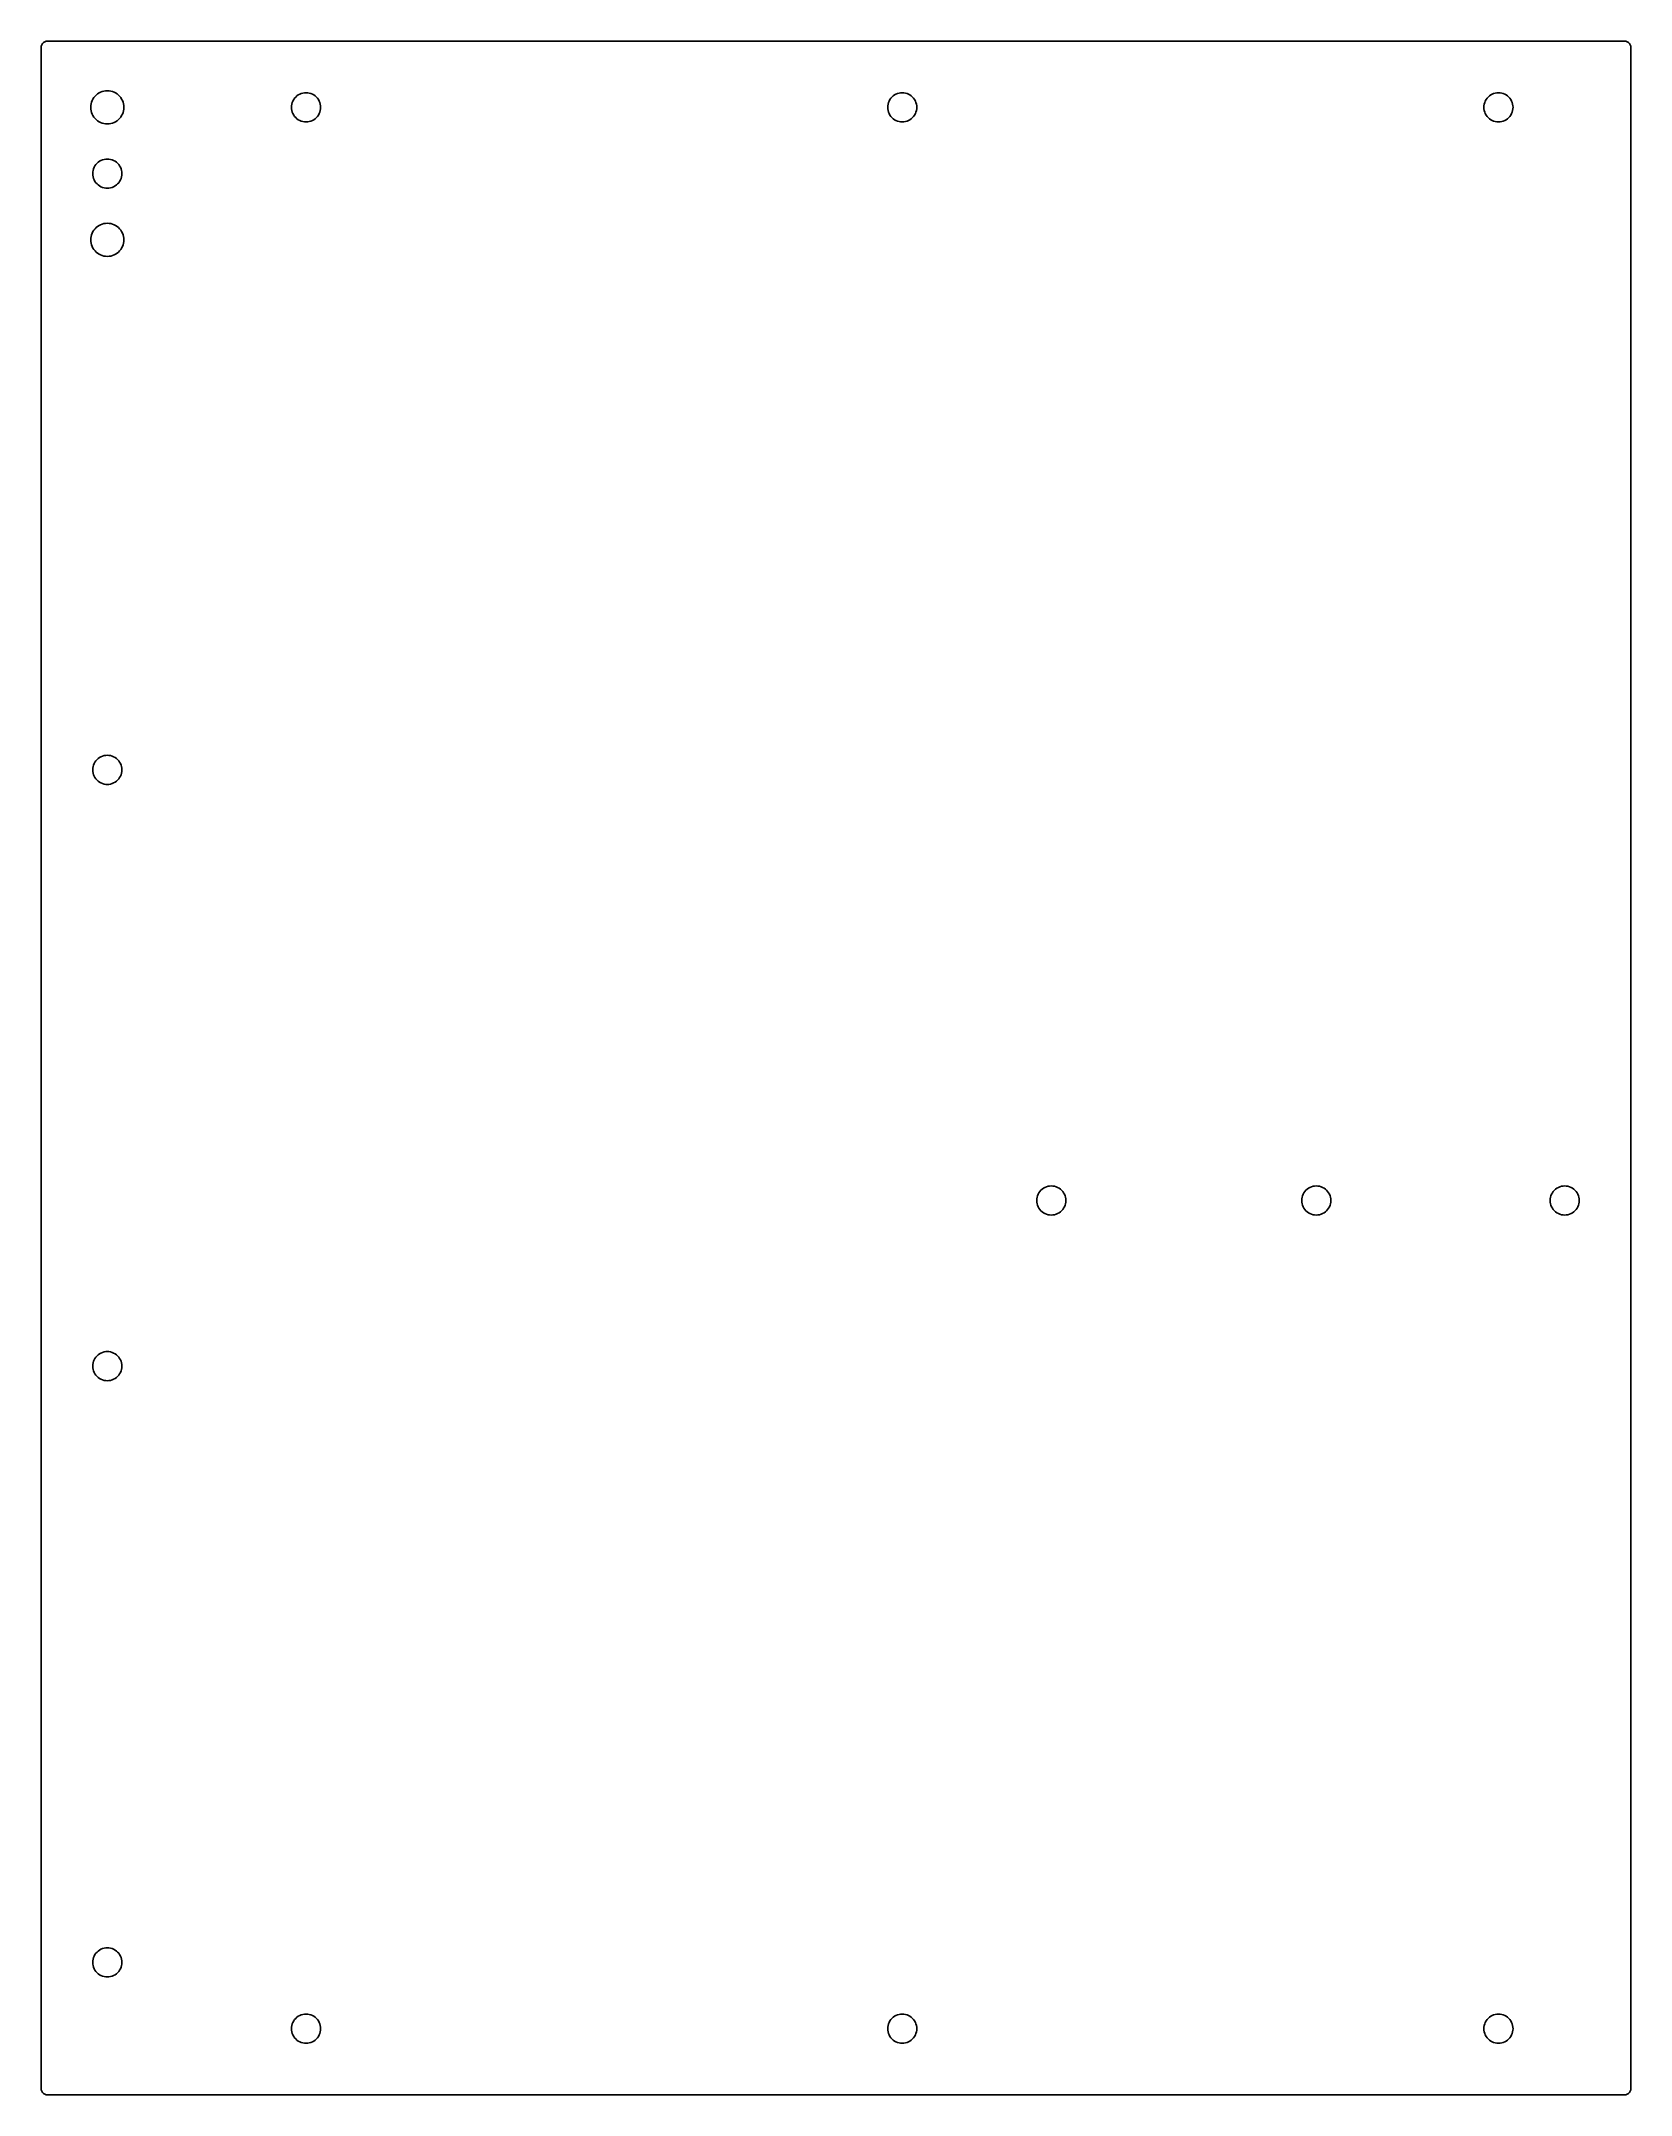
# Model space of a CAD drawing. Header units: metres. Extents: x -120 to 120, y -155 to 155.
import ezdxf

# ---------------------------------------------------------------- set-up
doc = ezdxf.new("R2010")
doc.units = ezdxf.units.M

msp = doc.modelspace()

# ---------------------------------------------------------------- linework, layer by layer
for p, q in [((-119, 155), (-119.223, 154.975)), ((119, 155), (-119, 155)), ((119.223, 154.975), (119, 155)), ((-119.975, 154.223), (-120, 154)), ((-120, 154), (-120, -154)), ((-119.901, 154.434), (-119.975, 154.223)), ((-119.782, 154.623), (-119.901, 154.434)), ((-119.623, 154.782), (-119.782, 154.623)), ((-119.434, 154.901), (-119.623, 154.782)), ((-119.223, 154.975), (-119.434, 154.901)), ((119.434, 154.901), (119.223, 154.975)), ((119.623, 154.782), (119.434, 154.901)), ((119.782, 154.623), (119.623, 154.782)), ((119.901, 154.434), (119.782, 154.623)), ((119.975, 154.223), (119.901, 154.434)), ((120, 154), (119.975, 154.223)), ((120, -154), (120, 154)), ((-112.445, 145.52), (-112.378, 145.773)), ((-112.378, 145.773), (-112.284, 146.017)), ((-112.284, 146.017), (-112.165, 146.25)), ((-112.165, 146.25), (-112.023, 146.469)), ((-112.023, 146.469), (-111.858, 146.673)), ((-111.858, 146.673), (-111.673, 146.858)), ((-111.673, 146.858), (-111.469, 147.023)), ((-111.469, 147.023), (-111.25, 147.165)), ((-111.25, 147.165), (-111.017, 147.284)), ((-111.017, 147.284), (-110.773, 147.378)), ((-110.773, 147.378), (-110.52, 147.445)), ((-110.52, 147.445), (-110.261, 147.486)), ((-110.261, 147.486), (-110, 147.5)), ((-110, 147.5), (-109.739, 147.486)), ((-109.739, 147.486), (-109.48, 147.445)), ((-109.48, 147.445), (-109.227, 147.378)), ((-109.227, 147.378), (-108.983, 147.284)), ((-108.983, 147.284), (-108.75, 147.165)), ((-108.75, 147.165), (-108.531, 147.023)), ((-108.531, 147.023), (-108.327, 146.858)), ((-108.327, 146.858), (-108.142, 146.673)), ((-108.142, 146.673), (-107.977, 146.469)), ((-107.977, 146.469), (-107.835, 146.25)), ((-107.835, 146.25), (-107.716, 146.017)), ((-107.716, 146.017), (-107.622, 145.773)), ((-107.622, 145.773), (-107.555, 145.52)), ((-82.1448, 145.49), (-82.0765, 145.727)), ((-82.0765, 145.727), (-81.9821, 145.955)), ((-81.9821, 145.955), (-81.8628, 146.17)), ((-81.8628, 146.17), (-81.72, 146.372)), ((-81.72, 146.372), (-81.5556, 146.556)), ((-81.5556, 146.556), (-81.3717, 146.72)), ((-81.3717, 146.72), (-81.1705, 146.863)), ((-81.1705, 146.863), (-80.9545, 146.982)), ((-80.9545, 146.982), (-80.7266, 147.077)), ((-80.7266, 147.077), (-80.4895, 147.145)), ((-80.4895, 147.145), (-80.2463, 147.186)), ((-80.2463, 147.186), (-80, 147.2)), ((-80, 147.2), (-79.7537, 147.186)), ((-79.7537, 147.186), (-79.5105, 147.145)), ((-79.5105, 147.145), (-79.2734, 147.077)), ((-79.2734, 147.077), (-79.0454, 146.982)), ((-79.0454, 146.982), (-78.8295, 146.863)), ((-78.8295, 146.863), (-78.6283, 146.72)), ((-78.6283, 146.72), (-78.4444, 146.556)), ((-78.4444, 146.556), (-78.28, 146.372)), ((-78.28, 146.372), (-78.1372, 146.17)), ((-78.1372, 146.17), (-78.0179, 145.955)), ((-78.0179, 145.955), (-77.9234, 145.727)), ((-77.9234, 145.727), (-77.8551, 145.49)), ((7.85515, 145.49), (7.92345, 145.727)), ((7.92345, 145.727), (8.01787, 145.955)), ((8.01787, 145.955), (8.13719, 146.17)), ((8.13719, 146.17), (8.27997, 146.372)), ((8.27997, 146.372), (8.44435, 146.556)), ((8.44435, 146.556), (8.62831, 146.72)), ((8.62831, 146.72), (8.82953, 146.863)), ((8.82953, 146.863), (9.04544, 146.982)), ((9.04544, 146.982), (9.27338, 147.077)), ((9.27338, 147.077), (9.51045, 147.145)), ((9.51045, 147.145), (9.75368, 147.186)), ((9.75368, 147.186), (10, 147.2)), ((10, 147.2), (10.2463, 147.186)), ((10.2463, 147.186), (10.4895, 147.145)), ((10.4895, 147.145), (10.7266, 147.077)), ((10.7266, 147.077), (10.9545, 146.982)), ((10.9545, 146.982), (11.1705, 146.863)), ((11.1705, 146.863), (11.3717, 146.72)), ((11.3717, 146.72), (11.5556, 146.556)), ((11.5556, 146.556), (11.72, 146.372)), ((11.72, 146.372), (11.8628, 146.17)), ((11.8628, 146.17), (11.9821, 145.955)), ((11.9821, 145.955), (12.0765, 145.727)), ((12.0765, 145.727), (12.1448, 145.49)), ((97.8551, 145.49), (97.9234, 145.727)), ((97.9234, 145.727), (98.0179, 145.955)), ((98.0179, 145.955), (98.1372, 146.17)), ((98.1372, 146.17), (98.28, 146.372)), ((98.28, 146.372), (98.4444, 146.556)), ((98.4444, 146.556), (98.6283, 146.72)), ((98.6283, 146.72), (98.8295, 146.863)), ((98.8295, 146.863), (99.0454, 146.982)), ((99.0454, 146.982), (99.2734, 147.077)), ((99.2734, 147.077), (99.5105, 147.145)), ((99.5105, 147.145), (99.7537, 147.186)), ((99.7537, 147.186), (100, 147.2)), ((100, 147.2), (100.246, 147.186)), ((100.246, 147.186), (100.49, 147.145)), ((100.49, 147.145), (100.727, 147.077)), ((100.727, 147.077), (100.955, 146.982)), ((100.955, 146.982), (101.17, 146.863)), ((101.17, 146.863), (101.372, 146.72)), ((101.372, 146.72), (101.556, 146.556)), ((101.556, 146.556), (101.72, 146.372)), ((101.72, 146.372), (101.863, 146.17)), ((101.863, 146.17), (101.982, 145.955)), ((101.982, 145.955), (102.077, 145.727)), ((102.077, 145.727), (102.145, 145.49)), ((-112.5, 145), (-112.486, 145.261)), ((-112.486, 144.739), (-112.5, 145)), ((-112.486, 145.261), (-112.445, 145.52)), ((-112.445, 144.48), (-112.486, 144.739)), ((-112.378, 144.227), (-112.445, 144.48)), ((-112.284, 143.983), (-112.378, 144.227)), ((-112.165, 143.75), (-112.284, 143.983)), ((-112.023, 143.531), (-112.165, 143.75)), ((-111.858, 143.327), (-112.023, 143.531)), ((-111.673, 143.142), (-111.858, 143.327)), ((-111.469, 142.977), (-111.673, 143.142)), ((-111.25, 142.835), (-111.469, 142.977)), ((-111.017, 142.716), (-111.25, 142.835)), ((-110.773, 142.622), (-111.017, 142.716)), ((-110.52, 142.555), (-110.773, 142.622)), ((-109.227, 142.622), (-109.48, 142.555)), ((-108.983, 142.716), (-109.227, 142.622)), ((-108.75, 142.835), (-108.983, 142.716)), ((-108.531, 142.977), (-108.75, 142.835)), ((-108.327, 143.142), (-108.531, 142.977)), ((-108.142, 143.327), (-108.327, 143.142)), ((-107.977, 143.531), (-108.142, 143.327)), ((-107.835, 143.75), (-107.977, 143.531)), ((-107.716, 143.983), (-107.835, 143.75)), ((-107.622, 144.227), (-107.716, 143.983)), ((-107.555, 144.48), (-107.622, 144.227)), ((-107.555, 145.52), (-107.514, 145.261)), ((-107.514, 144.739), (-107.555, 144.48)), ((-107.514, 145.261), (-107.5, 145)), ((-107.5, 145), (-107.514, 144.739)), ((-82.2, 145), (-82.1862, 145.246)), ((-82.1862, 144.754), (-82.2, 145)), ((-82.1862, 145.246), (-82.1448, 145.49)), ((-82.1448, 144.51), (-82.1862, 144.754)), ((-82.0765, 144.273), (-82.1448, 144.51)), ((-81.9821, 144.045), (-82.0765, 144.273)), ((-81.8628, 143.83), (-81.9821, 144.045)), ((-81.72, 143.628), (-81.8628, 143.83)), ((-81.5556, 143.444), (-81.72, 143.628)), ((-81.3717, 143.28), (-81.5556, 143.444)), ((-81.1705, 143.137), (-81.3717, 143.28)), ((-80.9545, 143.018), (-81.1705, 143.137)), ((-80.7266, 142.923), (-80.9545, 143.018)), ((-80.4895, 142.855), (-80.7266, 142.923)), ((-80.2463, 142.814), (-80.4895, 142.855)), ((-80, 142.8), (-80.2463, 142.814)), ((-79.7537, 142.814), (-80, 142.8)), ((-79.5105, 142.855), (-79.7537, 142.814)), ((-79.2734, 142.923), (-79.5105, 142.855)), ((-79.0454, 143.018), (-79.2734, 142.923)), ((-78.8295, 143.137), (-79.0454, 143.018)), ((-78.6283, 143.28), (-78.8295, 143.137)), ((-78.4444, 143.444), (-78.6283, 143.28)), ((-78.28, 143.628), (-78.4444, 143.444)), ((-78.1372, 143.83), (-78.28, 143.628)), ((-78.0179, 144.045), (-78.1372, 143.83)), ((-77.9234, 144.273), (-78.0179, 144.045)), ((-77.8551, 144.51), (-77.9234, 144.273)), ((-77.8551, 145.49), (-77.8138, 145.246)), ((-77.8138, 144.754), (-77.8551, 144.51)), ((-77.8138, 145.246), (-77.8, 145)), ((-77.8, 145), (-77.8138, 144.754)), ((7.79999, 145), (7.81383, 145.246)), ((7.81383, 144.754), (7.79999, 145)), ((7.81383, 145.246), (7.85515, 145.49)), ((7.85515, 144.51), (7.81383, 144.754)), ((7.92345, 144.273), (7.85515, 144.51)), ((8.01787, 144.045), (7.92345, 144.273)), ((8.13719, 143.83), (8.01787, 144.045)), ((8.27997, 143.628), (8.13719, 143.83)), ((8.44435, 143.444), (8.27997, 143.628)), ((8.62831, 143.28), (8.44435, 143.444)), ((8.82953, 143.137), (8.62831, 143.28)), ((9.04544, 143.018), (8.82953, 143.137)), ((9.27338, 142.923), (9.04544, 143.018)), ((9.51045, 142.855), (9.27338, 142.923)), ((9.75368, 142.814), (9.51045, 142.855)), ((10, 142.8), (9.75368, 142.814)), ((10.2463, 142.814), (10, 142.8)), ((10.4895, 142.855), (10.2463, 142.814)), ((10.7266, 142.923), (10.4895, 142.855)), ((10.9545, 143.018), (10.7266, 142.923)), ((11.1705, 143.137), (10.9545, 143.018)), ((11.3717, 143.28), (11.1705, 143.137)), ((11.5556, 143.444), (11.3717, 143.28)), ((11.72, 143.628), (11.5556, 143.444)), ((11.8628, 143.83), (11.72, 143.628)), ((11.9821, 144.045), (11.8628, 143.83)), ((12.0765, 144.273), (11.9821, 144.045)), ((12.1448, 144.51), (12.0765, 144.273)), ((12.1448, 145.49), (12.1862, 145.246)), ((12.1862, 144.754), (12.1448, 144.51)), ((12.1862, 145.246), (12.2, 145)), ((12.2, 145), (12.1862, 144.754)), ((97.8, 145), (97.8138, 145.246)), ((97.8138, 144.754), (97.8, 145)), ((97.8138, 145.246), (97.8551, 145.49)), ((97.8551, 144.51), (97.8138, 144.754)), ((97.9234, 144.273), (97.8551, 144.51)), ((98.0179, 144.045), (97.9234, 144.273)), ((98.1372, 143.83), (98.0179, 144.045)), ((98.28, 143.628), (98.1372, 143.83)), ((98.4444, 143.444), (98.28, 143.628)), ((98.6283, 143.28), (98.4444, 143.444)), ((98.8295, 143.137), (98.6283, 143.28)), ((99.0454, 143.018), (98.8295, 143.137)), ((99.2734, 142.923), (99.0454, 143.018)), ((99.5105, 142.855), (99.2734, 142.923)), ((99.7537, 142.814), (99.5105, 142.855)), ((100, 142.8), (99.7537, 142.814)), ((100.246, 142.814), (100, 142.8)), ((100.49, 142.855), (100.246, 142.814)), ((100.727, 142.923), (100.49, 142.855)), ((100.955, 143.018), (100.727, 142.923)), ((101.17, 143.137), (100.955, 143.018)), ((101.372, 143.28), (101.17, 143.137)), ((101.556, 143.444), (101.372, 143.28)), ((101.72, 143.628), (101.556, 143.444)), ((101.863, 143.83), (101.72, 143.628)), ((101.982, 144.045), (101.863, 143.83)), ((102.077, 144.273), (101.982, 144.045)), ((102.145, 144.51), (102.077, 144.273)), ((102.145, 145.49), (102.186, 145.246)), ((102.186, 144.754), (102.145, 144.51)), ((102.186, 145.246), (102.2, 145)), ((102.2, 145), (102.186, 144.754)), ((-110.261, 142.514), (-110.52, 142.555)), ((-110, 142.5), (-110.261, 142.514)), ((-109.739, 142.514), (-110, 142.5)), ((-109.48, 142.555), (-109.739, 142.514)), ((-111.72, 136.372), (-111.556, 136.556)), ((-111.556, 136.556), (-111.372, 136.72)), ((-111.372, 136.72), (-111.17, 136.863)), ((-111.17, 136.863), (-110.955, 136.982)), ((-110.955, 136.982), (-110.727, 137.077)), ((-110.727, 137.077), (-110.49, 137.145)), ((-110.49, 137.145), (-110.246, 137.186)), ((-110.246, 137.186), (-110, 137.2)), ((-110, 137.2), (-109.754, 137.186)), ((-109.754, 137.186), (-109.51, 137.145)), ((-109.51, 137.145), (-109.273, 137.077)), ((-109.273, 137.077), (-109.045, 136.982)), ((-109.045, 136.982), (-108.83, 136.863)), ((-108.83, 136.863), (-108.628, 136.72)), ((-108.628, 136.72), (-108.444, 136.556)), ((-108.444, 136.556), (-108.28, 136.372)), ((-112.2, 135), (-112.186, 135.246)), ((-112.186, 134.754), (-112.2, 135)), ((-112.186, 135.246), (-112.145, 135.49)), ((-112.145, 134.51), (-112.186, 134.754)), ((-112.145, 135.49), (-112.077, 135.727)), ((-112.077, 134.273), (-112.145, 134.51)), ((-112.077, 135.727), (-111.982, 135.955)), ((-111.982, 134.045), (-112.077, 134.273)), ((-111.982, 135.955), (-111.863, 136.17)), ((-111.863, 133.83), (-111.982, 134.045)), ((-111.863, 136.17), (-111.72, 136.372)), ((-111.72, 133.628), (-111.863, 133.83)), ((-111.556, 133.444), (-111.72, 133.628)), ((-111.372, 133.28), (-111.556, 133.444)), ((-108.444, 133.444), (-108.628, 133.28)), ((-108.28, 133.628), (-108.444, 133.444)), ((-108.28, 136.372), (-108.137, 136.17)), ((-108.137, 133.83), (-108.28, 133.628)), ((-108.137, 136.17), (-108.018, 135.955)), ((-108.018, 134.045), (-108.137, 133.83)), ((-108.018, 135.955), (-107.923, 135.727)), ((-107.923, 134.273), (-108.018, 134.045)), ((-107.923, 135.727), (-107.855, 135.49)), ((-107.855, 134.51), (-107.923, 134.273)), ((-107.855, 135.49), (-107.814, 135.246)), ((-107.814, 134.754), (-107.855, 134.51)), ((-107.814, 135.246), (-107.8, 135)), ((-107.8, 135), (-107.814, 134.754)), ((-111.17, 133.137), (-111.372, 133.28)), ((-110.955, 133.018), (-111.17, 133.137)), ((-110.727, 132.923), (-110.955, 133.018)), ((-110.49, 132.855), (-110.727, 132.923)), ((-110.246, 132.814), (-110.49, 132.855)), ((-110, 132.8), (-110.246, 132.814)), ((-109.754, 132.814), (-110, 132.8)), ((-109.51, 132.855), (-109.754, 132.814)), ((-109.273, 132.923), (-109.51, 132.855)), ((-109.045, 133.018), (-109.273, 132.923)), ((-108.83, 133.137), (-109.045, 133.018)), ((-108.628, 133.28), (-108.83, 133.137)), ((-111.469, 127.023), (-111.25, 127.165)), ((-111.25, 127.165), (-111.017, 127.284)), ((-111.017, 127.284), (-110.773, 127.378)), ((-110.773, 127.378), (-110.52, 127.445)), ((-110.52, 127.445), (-110.261, 127.486)), ((-110.261, 127.486), (-110, 127.5)), ((-110, 127.5), (-109.739, 127.486)), ((-109.739, 127.486), (-109.48, 127.445)), ((-109.48, 127.445), (-109.227, 127.378)), ((-109.227, 127.378), (-108.983, 127.284)), ((-108.983, 127.284), (-108.75, 127.165)), ((-108.75, 127.165), (-108.531, 127.023)), ((-112.5, 125), (-112.486, 125.261)), ((-112.486, 124.739), (-112.5, 125)), ((-112.486, 125.261), (-112.445, 125.52)), ((-112.445, 124.48), (-112.486, 124.739)), ((-112.445, 125.52), (-112.378, 125.773)), ((-112.378, 124.227), (-112.445, 124.48)), ((-112.378, 125.773), (-112.284, 126.017)), ((-112.284, 123.983), (-112.378, 124.227)), ((-112.284, 126.017), (-112.165, 126.25)), ((-112.165, 126.25), (-112.023, 126.469)), ((-112.023, 126.469), (-111.858, 126.673)), ((-111.858, 126.673), (-111.673, 126.858)), ((-111.673, 126.858), (-111.469, 127.023)), ((-108.531, 127.023), (-108.327, 126.858)), ((-108.327, 126.858), (-108.142, 126.673)), ((-108.142, 126.673), (-107.977, 126.469)), ((-107.977, 126.469), (-107.835, 126.25)), ((-107.835, 126.25), (-107.716, 126.017)), ((-107.716, 126.017), (-107.622, 125.773)), ((-107.622, 124.227), (-107.716, 123.983)), ((-107.622, 125.773), (-107.555, 125.52)), ((-107.555, 124.48), (-107.622, 124.227)), ((-107.555, 125.52), (-107.514, 125.261)), ((-107.514, 124.739), (-107.555, 124.48)), ((-107.514, 125.261), (-107.5, 125)), ((-107.5, 125), (-107.514, 124.739)), ((-112.165, 123.75), (-112.284, 123.983)), ((-112.023, 123.531), (-112.165, 123.75)), ((-111.858, 123.327), (-112.023, 123.531)), ((-111.673, 123.142), (-111.858, 123.327)), ((-111.469, 122.977), (-111.673, 123.142)), ((-111.25, 122.835), (-111.469, 122.977)), ((-111.017, 122.716), (-111.25, 122.835)), ((-110.773, 122.622), (-111.017, 122.716)), ((-110.52, 122.555), (-110.773, 122.622)), ((-110.261, 122.514), (-110.52, 122.555)), ((-110, 122.5), (-110.261, 122.514)), ((-109.739, 122.514), (-110, 122.5)), ((-109.48, 122.555), (-109.739, 122.514)), ((-109.227, 122.622), (-109.48, 122.555)), ((-108.983, 122.716), (-109.227, 122.622)), ((-108.75, 122.835), (-108.983, 122.716)), ((-108.531, 122.977), (-108.75, 122.835)), ((-108.327, 123.142), (-108.531, 122.977)), ((-108.142, 123.327), (-108.327, 123.142)), ((-107.977, 123.531), (-108.142, 123.327)), ((-107.835, 123.75), (-107.977, 123.531)), ((-107.716, 123.983), (-107.835, 123.75)), ((-111.72, 46.3717), (-111.556, 46.5556)), ((-111.556, 46.5556), (-111.372, 46.72)), ((-111.372, 46.72), (-111.17, 46.8628)), ((-111.17, 46.8628), (-110.955, 46.9821)), ((-110.955, 46.9821), (-110.727, 47.0765)), ((-110.727, 47.0765), (-110.49, 47.1448)), ((-110.49, 47.1448), (-110.246, 47.1862)), ((-110.246, 47.1862), (-110, 47.2)), ((-110, 47.2), (-109.754, 47.1862)), ((-109.754, 47.1862), (-109.51, 47.1448)), ((-109.51, 47.1448), (-109.273, 47.0765)), ((-109.273, 47.0765), (-109.045, 46.9821)), ((-109.045, 46.9821), (-108.83, 46.8628)), ((-108.83, 46.8628), (-108.628, 46.72)), ((-108.628, 46.72), (-108.444, 46.5556)), ((-108.444, 46.5556), (-108.28, 46.3717)), ((-112.2, 45), (-112.186, 45.2463)), ((-112.186, 44.7537), (-112.2, 45)), ((-112.186, 45.2463), (-112.145, 45.4895)), ((-112.145, 44.5105), (-112.186, 44.7537)), ((-112.145, 45.4895), (-112.077, 45.7266)), ((-112.077, 44.2734), (-112.145, 44.5105)), ((-112.077, 45.7266), (-111.982, 45.9545)), ((-111.982, 44.0454), (-112.077, 44.2734)), ((-111.982, 45.9545), (-111.863, 46.1705)), ((-111.863, 43.8295), (-111.982, 44.0454)), ((-111.863, 46.1705), (-111.72, 46.3717)), ((-111.72, 43.6283), (-111.863, 43.8295)), ((-111.556, 43.4444), (-111.72, 43.6283)), ((-111.372, 43.28), (-111.556, 43.4444)), ((-108.444, 43.4444), (-108.628, 43.28)), ((-108.28, 43.6283), (-108.444, 43.4444)), ((-108.28, 46.3717), (-108.137, 46.1705)), ((-108.137, 43.8295), (-108.28, 43.6283)), ((-108.137, 46.1705), (-108.018, 45.9545)), ((-108.018, 44.0454), (-108.137, 43.8295)), ((-108.018, 45.9545), (-107.923, 45.7266)), ((-107.923, 44.2734), (-108.018, 44.0454)), ((-107.923, 45.7266), (-107.855, 45.4895)), ((-107.855, 44.5105), (-107.923, 44.2734)), ((-107.855, 45.4895), (-107.814, 45.2463)), ((-107.814, 44.7537), (-107.855, 44.5105)), ((-107.814, 45.2463), (-107.8, 45)), ((-107.8, 45), (-107.814, 44.7537)), ((-111.17, 43.1372), (-111.372, 43.28)), ((-110.955, 43.0179), (-111.17, 43.1372)), ((-110.727, 42.9234), (-110.955, 43.0179)), ((-110.49, 42.8551), (-110.727, 42.9234)), ((-110.246, 42.8138), (-110.49, 42.8551)), ((-110, 42.8), (-110.246, 42.8138)), ((-109.754, 42.8138), (-110, 42.8)), ((-109.51, 42.8551), (-109.754, 42.8138)), ((-109.273, 42.9234), (-109.51, 42.8551)), ((-109.045, 43.0179), (-109.273, 42.9234)), ((-108.83, 43.1372), (-109.045, 43.0179)), ((-108.628, 43.28), (-108.83, 43.1372)), ((30.78, -18.6283), (30.9444, -18.4444)), ((30.9444, -18.4444), (31.1283, -18.28)), ((31.1283, -18.28), (31.3295, -18.1372)), ((31.3295, -18.1372), (31.5454, -18.0179)), ((31.5454, -18.0179), (31.7734, -17.9234)), ((31.7734, -17.9234), (32.0105, -17.8551)), ((32.0105, -17.8551), (32.2537, -17.8138)), ((32.2537, -17.8138), (32.5, -17.8)), ((32.5, -17.8), (32.7463, -17.8138)), ((32.7463, -17.8138), (32.9895, -17.8551)), ((32.9895, -17.8551), (33.2266, -17.9234)), ((33.2266, -17.9234), (33.4545, -18.0179)), ((33.4545, -18.0179), (33.6705, -18.1372)), ((33.6705, -18.1372), (33.8717, -18.28)), ((33.8717, -18.28), (34.0556, -18.4444)), ((34.0556, -18.4444), (34.22, -18.6283)), ((70.78, -18.6283), (70.9444, -18.4444)), ((70.9444, -18.4444), (71.1283, -18.28)), ((71.1283, -18.28), (71.3295, -18.1372)), ((71.3295, -18.1372), (71.5454, -18.0179)), ((71.5454, -18.0179), (71.7734, -17.9234)), ((71.7734, -17.9234), (72.0105, -17.8551)), ((72.0105, -17.8551), (72.2537, -17.8138)), ((72.2537, -17.8138), (72.5, -17.8)), ((72.5, -17.8), (72.7463, -17.8138)), ((72.7463, -17.8138), (72.9895, -17.8551)), ((72.9895, -17.8551), (73.2266, -17.9234)), ((73.2266, -17.9234), (73.4545, -18.0179)), ((73.4545, -18.0179), (73.6705, -18.1372)), ((73.6705, -18.1372), (73.8717, -18.28)), ((73.8717, -18.28), (74.0556, -18.4444)), ((74.0556, -18.4444), (74.22, -18.6283)), ((108.28, -18.6283), (108.444, -18.4444)), ((108.444, -18.4444), (108.628, -18.28)), ((108.628, -18.28), (108.83, -18.1372)), ((108.83, -18.1372), (109.045, -18.0179)), ((109.045, -18.0179), (109.273, -17.9234)), ((109.273, -17.9234), (109.51, -17.8551)), ((109.51, -17.8551), (109.754, -17.8138)), ((109.754, -17.8138), (110, -17.8)), ((110, -17.8), (110.246, -17.8138)), ((110.246, -17.8138), (110.49, -17.8551)), ((110.49, -17.8551), (110.727, -17.9234)), ((110.727, -17.9234), (110.955, -18.0179)), ((110.955, -18.0179), (111.17, -18.1372)), ((111.17, -18.1372), (111.372, -18.28)), ((111.372, -18.28), (111.556, -18.4444)), ((111.556, -18.4444), (111.72, -18.6283)), ((30.3, -20), (30.3138, -19.7537)), ((30.3138, -20.2463), (30.3, -20)), ((30.3138, -19.7537), (30.3551, -19.5105)), ((30.3551, -20.4895), (30.3138, -20.2463)), ((30.3551, -19.5105), (30.4234, -19.2734)), ((30.4234, -20.7266), (30.3551, -20.4895)), ((30.4234, -19.2734), (30.5179, -19.0454)), ((30.5179, -20.9545), (30.4234, -20.7266)), ((30.5179, -19.0454), (30.6372, -18.8295)), ((30.6372, -21.1705), (30.5179, -20.9545)), ((30.6372, -18.8295), (30.78, -18.6283)), ((30.78, -21.3717), (30.6372, -21.1705)), ((30.9444, -21.5556), (30.78, -21.3717)), ((31.1283, -21.72), (30.9444, -21.5556)), ((34.0556, -21.5556), (33.8717, -21.72)), ((34.22, -21.3717), (34.0556, -21.5556)), ((34.22, -18.6283), (34.3628, -18.8295)), ((34.3628, -21.1705), (34.22, -21.3717)), ((34.3628, -18.8295), (34.4821, -19.0454)), ((34.4821, -20.9545), (34.3628, -21.1705)), ((34.4821, -19.0454), (34.5765, -19.2734)), ((34.5765, -20.7266), (34.4821, -20.9545)), ((34.5765, -19.2734), (34.6448, -19.5105)), ((34.6448, -20.4895), (34.5765, -20.7266)), ((34.6448, -19.5105), (34.6862, -19.7537)), ((34.6862, -20.2463), (34.6448, -20.4895)), ((34.6862, -19.7537), (34.7, -20)), ((34.7, -20), (34.6862, -20.2463)), ((70.3, -20), (70.3138, -19.7537)), ((70.3138, -20.2463), (70.3, -20)), ((70.3138, -19.7537), (70.3551, -19.5105)), ((70.3551, -20.4895), (70.3138, -20.2463)), ((70.3551, -19.5105), (70.4234, -19.2734)), ((70.4234, -20.7266), (70.3551, -20.4895)), ((70.4234, -19.2734), (70.5179, -19.0454)), ((70.5179, -20.9545), (70.4234, -20.7266)), ((70.5179, -19.0454), (70.6372, -18.8295)), ((70.6372, -21.1705), (70.5179, -20.9545)), ((70.6372, -18.8295), (70.78, -18.6283)), ((70.78, -21.3717), (70.6372, -21.1705)), ((70.9444, -21.5556), (70.78, -21.3717)), ((71.1283, -21.72), (70.9444, -21.5556)), ((74.0556, -21.5556), (73.8717, -21.72)), ((74.22, -21.3717), (74.0556, -21.5556)), ((74.22, -18.6283), (74.3628, -18.8295)), ((74.3628, -21.1705), (74.22, -21.3717)), ((74.3628, -18.8295), (74.4821, -19.0454)), ((74.4821, -20.9545), (74.3628, -21.1705)), ((74.4821, -19.0454), (74.5765, -19.2734)), ((74.5765, -20.7266), (74.4821, -20.9545)), ((74.5765, -19.2734), (74.6448, -19.5105)), ((74.6448, -20.4895), (74.5765, -20.7266)), ((74.6448, -19.5105), (74.6862, -19.7537)), ((74.6862, -20.2463), (74.6448, -20.4895)), ((74.6862, -19.7537), (74.7, -20)), ((74.7, -20), (74.6862, -20.2463)), ((107.8, -20), (107.814, -19.7537)), ((107.814, -20.2463), (107.8, -20)), ((107.814, -19.7537), (107.855, -19.5105)), ((107.855, -20.4895), (107.814, -20.2463)), ((107.855, -19.5105), (107.923, -19.2734)), ((107.923, -20.7266), (107.855, -20.4895)), ((107.923, -19.2734), (108.018, -19.0454)), ((108.018, -20.9545), (107.923, -20.7266)), ((108.018, -19.0454), (108.137, -18.8295)), ((108.137, -21.1705), (108.018, -20.9545)), ((108.137, -18.8295), (108.28, -18.6283)), ((108.28, -21.3717), (108.137, -21.1705)), ((108.444, -21.5556), (108.28, -21.3717)), ((108.628, -21.72), (108.444, -21.5556)), ((111.556, -21.5556), (111.372, -21.72)), ((111.72, -21.3717), (111.556, -21.5556)), ((111.72, -18.6283), (111.863, -18.8295)), ((111.863, -21.1705), (111.72, -21.3717)), ((111.863, -18.8295), (111.982, -19.0454)), ((111.982, -20.9545), (111.863, -21.1705)), ((111.982, -19.0454), (112.077, -19.2734)), ((112.077, -20.7266), (111.982, -20.9545)), ((112.077, -19.2734), (112.145, -19.5105)), ((112.145, -20.4895), (112.077, -20.7266)), ((112.145, -19.5105), (112.186, -19.7537)), ((112.186, -20.2463), (112.145, -20.4895)), ((112.186, -19.7537), (112.2, -20)), ((112.2, -20), (112.186, -20.2463)), ((31.3295, -21.8628), (31.1283, -21.72)), ((31.5454, -21.9821), (31.3295, -21.8628)), ((31.7734, -22.0765), (31.5454, -21.9821)), ((32.0105, -22.1448), (31.7734, -22.0765)), ((32.2537, -22.1862), (32.0105, -22.1448)), ((32.5, -22.2), (32.2537, -22.1862)), ((32.7463, -22.1862), (32.5, -22.2)), ((32.9895, -22.1448), (32.7463, -22.1862)), ((33.2266, -22.0765), (32.9895, -22.1448)), ((33.4545, -21.9821), (33.2266, -22.0765)), ((33.6705, -21.8628), (33.4545, -21.9821)), ((33.8717, -21.72), (33.6705, -21.8628)), ((71.3295, -21.8628), (71.1283, -21.72)), ((71.5454, -21.9821), (71.3295, -21.8628)), ((71.7734, -22.0765), (71.5454, -21.9821)), ((72.0105, -22.1448), (71.7734, -22.0765)), ((72.2537, -22.1862), (72.0105, -22.1448)), ((72.5, -22.2), (72.2537, -22.1862)), ((72.7463, -22.1862), (72.5, -22.2)), ((72.9895, -22.1448), (72.7463, -22.1862)), ((73.2266, -22.0765), (72.9895, -22.1448)), ((73.4545, -21.9821), (73.2266, -22.0765)), ((73.6705, -21.8628), (73.4545, -21.9821)), ((73.8717, -21.72), (73.6705, -21.8628)), ((108.83, -21.8628), (108.628, -21.72)), ((109.045, -21.9821), (108.83, -21.8628)), ((109.273, -22.0765), (109.045, -21.9821)), ((109.51, -22.1448), (109.273, -22.0765)), ((109.754, -22.1862), (109.51, -22.1448)), ((110, -22.2), (109.754, -22.1862)), ((110.246, -22.1862), (110, -22.2)), ((110.49, -22.1448), (110.246, -22.1862)), ((110.727, -22.0765), (110.49, -22.1448)), ((110.955, -21.9821), (110.727, -22.0765)), ((111.17, -21.8628), (110.955, -21.9821)), ((111.372, -21.72), (111.17, -21.8628)), ((-111.556, -43.4444), (-111.372, -43.28)), ((-111.372, -43.28), (-111.17, -43.1372)), ((-111.17, -43.1372), (-110.955, -43.0179)), ((-110.955, -43.0179), (-110.727, -42.9234)), ((-110.727, -42.9234), (-110.49, -42.8551)), ((-110.49, -42.8551), (-110.246, -42.8138)), ((-110.246, -42.8138), (-110, -42.8)), ((-110, -42.8), (-109.754, -42.8138)), ((-109.754, -42.8138), (-109.51, -42.8551)), ((-109.51, -42.8551), (-109.273, -42.9234)), ((-109.273, -42.9234), (-109.045, -43.0179)), ((-109.045, -43.0179), (-108.83, -43.1372)), ((-108.83, -43.1372), (-108.628, -43.28)), ((-108.628, -43.28), (-108.444, -43.4444)), ((-112.2, -45), (-112.186, -44.7537)), ((-112.186, -45.2463), (-112.2, -45)), ((-112.186, -44.7537), (-112.145, -44.5105)), ((-112.145, -45.4895), (-112.186, -45.2463)), ((-112.145, -44.5105), (-112.077, -44.2734)), ((-112.077, -45.7266), (-112.145, -45.4895)), ((-112.077, -44.2734), (-111.982, -44.0454)), ((-111.982, -45.9545), (-112.077, -45.7266)), ((-111.982, -44.0454), (-111.863, -43.8295)), ((-111.863, -46.1705), (-111.982, -45.9545)), ((-111.863, -43.8295), (-111.72, -43.6283)), ((-111.72, -46.3717), (-111.863, -46.1705)), ((-111.72, -43.6283), (-111.556, -43.4444)), ((-111.556, -46.5556), (-111.72, -46.3717)), ((-108.444, -43.4444), (-108.28, -43.6283)), ((-108.28, -46.3717), (-108.444, -46.5556)), ((-108.28, -43.6283), (-108.137, -43.8295)), ((-108.137, -46.1705), (-108.28, -46.3717)), ((-108.137, -43.8295), (-108.018, -44.0454)), ((-108.018, -45.9545), (-108.137, -46.1705)), ((-108.018, -44.0454), (-107.923, -44.2734)), ((-107.923, -45.7266), (-108.018, -45.9545)), ((-107.923, -44.2734), (-107.855, -44.5105)), ((-107.855, -45.4895), (-107.923, -45.7266)), ((-107.855, -44.5105), (-107.814, -44.7537)), ((-107.814, -45.2463), (-107.855, -45.4895)), ((-107.814, -44.7537), (-107.8, -45)), ((-107.8, -45), (-107.814, -45.2463)), ((-111.372, -46.72), (-111.556, -46.5556)), ((-111.17, -46.8628), (-111.372, -46.72)), ((-110.955, -46.9821), (-111.17, -46.8628)), ((-110.727, -47.0765), (-110.955, -46.9821)), ((-110.49, -47.1448), (-110.727, -47.0765)), ((-110.246, -47.1862), (-110.49, -47.1448)), ((-110, -47.2), (-110.246, -47.1862)), ((-109.754, -47.1862), (-110, -47.2)), ((-109.51, -47.1448), (-109.754, -47.1862)), ((-109.273, -47.0765), (-109.51, -47.1448)), ((-109.045, -46.9821), (-109.273, -47.0765)), ((-108.83, -46.8628), (-109.045, -46.9821)), ((-108.628, -46.72), (-108.83, -46.8628)), ((-108.444, -46.5556), (-108.628, -46.72)), ((-111.556, -133.444), (-111.372, -133.28)), ((-111.372, -133.28), (-111.17, -133.137)), ((-111.17, -133.137), (-110.955, -133.018)), ((-110.955, -133.018), (-110.727, -132.923)), ((-110.727, -132.923), (-110.49, -132.855)), ((-110.49, -132.855), (-110.246, -132.814)), ((-110.246, -132.814), (-110, -132.8)), ((-110, -132.8), (-109.754, -132.814)), ((-109.754, -132.814), (-109.51, -132.855)), ((-109.51, -132.855), (-109.273, -132.923)), ((-109.273, -132.923), (-109.045, -133.018)), ((-109.045, -133.018), (-108.83, -133.137)), ((-108.83, -133.137), (-108.628, -133.28)), ((-108.628, -133.28), (-108.444, -133.444)), ((-112.2, -135), (-112.186, -134.754)), ((-112.186, -135.246), (-112.2, -135)), ((-112.186, -134.754), (-112.145, -134.51)), ((-112.145, -135.49), (-112.186, -135.246)), ((-112.145, -134.51), (-112.077, -134.273)), ((-112.077, -135.727), (-112.145, -135.49)), ((-112.077, -134.273), (-111.982, -134.045)), ((-111.982, -135.955), (-112.077, -135.727)), ((-111.982, -134.045), (-111.863, -133.83)), ((-111.863, -136.17), (-111.982, -135.955)), ((-111.863, -133.83), (-111.72, -133.628)), ((-111.72, -136.372), (-111.863, -136.17)), ((-111.72, -133.628), (-111.556, -133.444)), ((-111.556, -136.556), (-111.72, -136.372)), ((-108.444, -133.444), (-108.28, -133.628)), ((-108.28, -136.372), (-108.444, -136.556)), ((-108.28, -133.628), (-108.137, -133.83)), ((-108.137, -136.17), (-108.28, -136.372)), ((-108.137, -133.83), (-108.018, -134.045)), ((-108.018, -135.955), (-108.137, -136.17)), ((-108.018, -134.045), (-107.923, -134.273)), ((-107.923, -135.727), (-108.018, -135.955)), ((-107.923, -134.273), (-107.855, -134.51)), ((-107.855, -135.49), (-107.923, -135.727)), ((-107.855, -134.51), (-107.814, -134.754)), ((-107.814, -135.246), (-107.855, -135.49)), ((-107.814, -134.754), (-107.8, -135)), ((-107.8, -135), (-107.814, -135.246)), ((-111.372, -136.72), (-111.556, -136.556)), ((-111.17, -136.863), (-111.372, -136.72)), ((-110.955, -136.982), (-111.17, -136.863)), ((-110.727, -137.077), (-110.955, -136.982)), ((-110.49, -137.145), (-110.727, -137.077)), ((-110.246, -137.186), (-110.49, -137.145)), ((-110, -137.2), (-110.246, -137.186)), ((-109.754, -137.186), (-110, -137.2)), ((-109.51, -137.145), (-109.754, -137.186)), ((-109.273, -137.077), (-109.51, -137.145)), ((-109.045, -136.982), (-109.273, -137.077)), ((-108.83, -136.863), (-109.045, -136.982)), ((-108.628, -136.72), (-108.83, -136.863)), ((-108.444, -136.556), (-108.628, -136.72)), ((-82.2, -145), (-82.1862, -144.754)), ((-82.1862, -145.246), (-82.2, -145)), ((-82.1862, -144.754), (-82.1448, -144.51)), ((-82.1448, -145.49), (-82.1862, -145.246)), ((-82.1448, -144.51), (-82.0765, -144.273)), ((-82.0765, -145.727), (-82.1448, -145.49)), ((-82.0765, -144.273), (-81.9821, -144.045)), ((-81.9821, -144.045), (-81.8628, -143.83)), ((-81.8628, -143.83), (-81.72, -143.628)), ((-81.72, -143.628), (-81.5556, -143.444)), ((-81.5556, -143.444), (-81.3717, -143.28)), ((-81.3717, -143.28), (-81.1705, -143.137)), ((-81.1705, -143.137), (-80.9545, -143.018)), ((-80.9545, -143.018), (-80.7266, -142.923)), ((-80.7266, -142.923), (-80.4895, -142.855)), ((-80.4895, -142.855), (-80.2463, -142.814)), ((-80.2463, -142.814), (-80, -142.8)), ((-80, -142.8), (-79.7537, -142.814)), ((-79.7537, -142.814), (-79.5105, -142.855)), ((-79.5105, -142.855), (-79.2734, -142.923)), ((-79.2734, -142.923), (-79.0454, -143.018)), ((-79.0454, -143.018), (-78.8295, -143.137)), ((-78.8295, -143.137), (-78.6283, -143.28)), ((-78.6283, -143.28), (-78.4444, -143.444)), ((-78.4444, -143.444), (-78.28, -143.628)), ((-78.28, -143.628), (-78.1372, -143.83)), ((-78.1372, -143.83), (-78.0179, -144.045)), ((-78.0179, -144.045), (-77.9234, -144.273)), ((-77.9234, -144.273), (-77.8551, -144.51)), ((-77.8551, -145.49), (-77.9234, -145.727)), ((-77.8551, -144.51), (-77.8138, -144.754)), ((-77.8138, -145.246), (-77.8551, -145.49)), ((-77.8138, -144.754), (-77.8, -145)), ((-77.8, -145), (-77.8138, -145.246)), ((7.79999, -145), (7.81383, -144.754)), ((7.81383, -145.246), (7.79999, -145)), ((7.81383, -144.754), (7.85515, -144.51)), ((7.85515, -145.49), (7.81383, -145.246)), ((7.85515, -144.51), (7.92345, -144.273)), ((7.92345, -145.727), (7.85515, -145.49)), ((7.92345, -144.273), (8.01787, -144.045)), ((8.01787, -144.045), (8.13719, -143.83)), ((8.13719, -143.83), (8.27997, -143.628)), ((8.27997, -143.628), (8.44435, -143.444)), ((8.44435, -143.444), (8.62831, -143.28)), ((8.62831, -143.28), (8.82953, -143.137)), ((8.82953, -143.137), (9.04544, -143.018)), ((9.04544, -143.018), (9.27338, -142.923)), ((9.27338, -142.923), (9.51045, -142.855)), ((9.51045, -142.855), (9.75368, -142.814)), ((9.75368, -142.814), (10, -142.8)), ((10, -142.8), (10.2463, -142.814)), ((10.2463, -142.814), (10.4895, -142.855)), ((10.4895, -142.855), (10.7266, -142.923)), ((10.7266, -142.923), (10.9545, -143.018)), ((10.9545, -143.018), (11.1705, -143.137)), ((11.1705, -143.137), (11.3717, -143.28)), ((11.3717, -143.28), (11.5556, -143.444)), ((11.5556, -143.444), (11.72, -143.628)), ((11.72, -143.628), (11.8628, -143.83)), ((11.8628, -143.83), (11.9821, -144.045)), ((11.9821, -144.045), (12.0765, -144.273)), ((12.0765, -144.273), (12.1448, -144.51)), ((12.1448, -145.49), (12.0765, -145.727)), ((12.1448, -144.51), (12.1862, -144.754)), ((12.1862, -145.246), (12.1448, -145.49)), ((12.1862, -144.754), (12.2, -145)), ((12.2, -145), (12.1862, -145.246)), ((97.8, -145), (97.8138, -144.754)), ((97.8138, -145.246), (97.8, -145)), ((97.8138, -144.754), (97.8551, -144.51)), ((97.8551, -145.49), (97.8138, -145.246)), ((97.8551, -144.51), (97.9234, -144.273)), ((97.9234, -145.727), (97.8551, -145.49)), ((97.9234, -144.273), (98.0179, -144.045)), ((98.0179, -144.045), (98.1372, -143.83)), ((98.1372, -143.83), (98.28, -143.628)), ((98.28, -143.628), (98.4444, -143.444)), ((98.4444, -143.444), (98.6283, -143.28)), ((98.6283, -143.28), (98.8295, -143.137)), ((98.8295, -143.137), (99.0454, -143.018)), ((99.0454, -143.018), (99.2734, -142.923)), ((99.2734, -142.923), (99.5105, -142.855)), ((99.5105, -142.855), (99.7537, -142.814)), ((99.7537, -142.814), (100, -142.8)), ((100, -142.8), (100.246, -142.814)), ((100.246, -142.814), (100.49, -142.855)), ((100.49, -142.855), (100.727, -142.923)), ((100.727, -142.923), (100.955, -143.018)), ((100.955, -143.018), (101.17, -143.137)), ((101.17, -143.137), (101.372, -143.28)), ((101.372, -143.28), (101.556, -143.444)), ((101.556, -143.444), (101.72, -143.628)), ((101.72, -143.628), (101.863, -143.83)), ((101.863, -143.83), (101.982, -144.045)), ((101.982, -144.045), (102.077, -144.273)), ((102.077, -144.273), (102.145, -144.51)), ((102.145, -145.49), (102.077, -145.727)), ((102.145, -144.51), (102.186, -144.754)), ((102.186, -145.246), (102.145, -145.49)), ((102.186, -144.754), (102.2, -145)), ((102.2, -145), (102.186, -145.246)), ((-81.9821, -145.955), (-82.0765, -145.727)), ((-81.8628, -146.17), (-81.9821, -145.955)), ((-81.72, -146.372), (-81.8628, -146.17)), ((-81.5556, -146.556), (-81.72, -146.372)), ((-81.3717, -146.72), (-81.5556, -146.556)), ((-81.1705, -146.863), (-81.3717, -146.72)), ((-80.9545, -146.982), (-81.1705, -146.863)), ((-80.7266, -147.077), (-80.9545, -146.982)), ((-80.4895, -147.145), (-80.7266, -147.077)), ((-80.2463, -147.186), (-80.4895, -147.145)), ((-80, -147.2), (-80.2463, -147.186)), ((-79.7537, -147.186), (-80, -147.2)), ((-79.5105, -147.145), (-79.7537, -147.186)), ((-79.2734, -147.077), (-79.5105, -147.145)), ((-79.0454, -146.982), (-79.2734, -147.077)), ((-78.8295, -146.863), (-79.0454, -146.982)), ((-78.6283, -146.72), (-78.8295, -146.863)), ((-78.4444, -146.556), (-78.6283, -146.72)), ((-78.28, -146.372), (-78.4444, -146.556)), ((-78.1372, -146.17), (-78.28, -146.372)), ((-78.0179, -145.955), (-78.1372, -146.17)), ((-77.9234, -145.727), (-78.0179, -145.955)), ((8.01787, -145.955), (7.92345, -145.727)), ((8.13719, -146.17), (8.01787, -145.955)), ((8.27997, -146.372), (8.13719, -146.17)), ((8.44435, -146.556), (8.27997, -146.372)), ((8.62831, -146.72), (8.44435, -146.556)), ((8.82953, -146.863), (8.62831, -146.72)), ((9.04544, -146.982), (8.82953, -146.863)), ((9.27338, -147.077), (9.04544, -146.982)), ((9.51045, -147.145), (9.27338, -147.077)), ((9.75368, -147.186), (9.51045, -147.145)), ((10, -147.2), (9.75368, -147.186)), ((10.2463, -147.186), (10, -147.2)), ((10.4895, -147.145), (10.2463, -147.186)), ((10.7266, -147.077), (10.4895, -147.145)), ((10.9545, -146.982), (10.7266, -147.077)), ((11.1705, -146.863), (10.9545, -146.982)), ((11.3717, -146.72), (11.1705, -146.863)), ((11.5556, -146.556), (11.3717, -146.72)), ((11.72, -146.372), (11.5556, -146.556)), ((11.8628, -146.17), (11.72, -146.372)), ((11.9821, -145.955), (11.8628, -146.17)), ((12.0765, -145.727), (11.9821, -145.955)), ((98.0179, -145.955), (97.9234, -145.727)), ((98.1372, -146.17), (98.0179, -145.955)), ((98.28, -146.372), (98.1372, -146.17)), ((98.4444, -146.556), (98.28, -146.372)), ((98.6283, -146.72), (98.4444, -146.556)), ((98.8295, -146.863), (98.6283, -146.72)), ((99.0454, -146.982), (98.8295, -146.863)), ((99.2734, -147.077), (99.0454, -146.982)), ((99.5105, -147.145), (99.2734, -147.077)), ((99.7537, -147.186), (99.5105, -147.145)), ((100, -147.2), (99.7537, -147.186)), ((100.246, -147.186), (100, -147.2)), ((100.49, -147.145), (100.246, -147.186)), ((100.727, -147.077), (100.49, -147.145)), ((100.955, -146.982), (100.727, -147.077)), ((101.17, -146.863), (100.955, -146.982)), ((101.372, -146.72), (101.17, -146.863)), ((101.556, -146.556), (101.372, -146.72)), ((101.72, -146.372), (101.556, -146.556)), ((101.863, -146.17), (101.72, -146.372)), ((101.982, -145.955), (101.863, -146.17)), ((102.077, -145.727), (101.982, -145.955)), ((-120, -154), (-119.975, -154.223)), ((-119.975, -154.223), (-119.901, -154.434)), ((-119.901, -154.434), (-119.782, -154.623)), ((-119.782, -154.623), (-119.623, -154.782)), ((-119.623, -154.782), (-119.434, -154.901)), ((-119.434, -154.901), (-119.223, -154.975)), ((-119.223, -154.975), (-119, -155)), ((-119, -155), (119, -155)), ((119, -155), (119.223, -154.975)), ((119.223, -154.975), (119.434, -154.901)), ((119.434, -154.901), (119.623, -154.782)), ((119.623, -154.782), (119.782, -154.623)), ((119.782, -154.623), (119.901, -154.434)), ((119.901, -154.434), (119.975, -154.223)), ((119.975, -154.223), (120, -154))]:
    msp.add_line(p, q)

doc.saveas('drawing.dxf')
